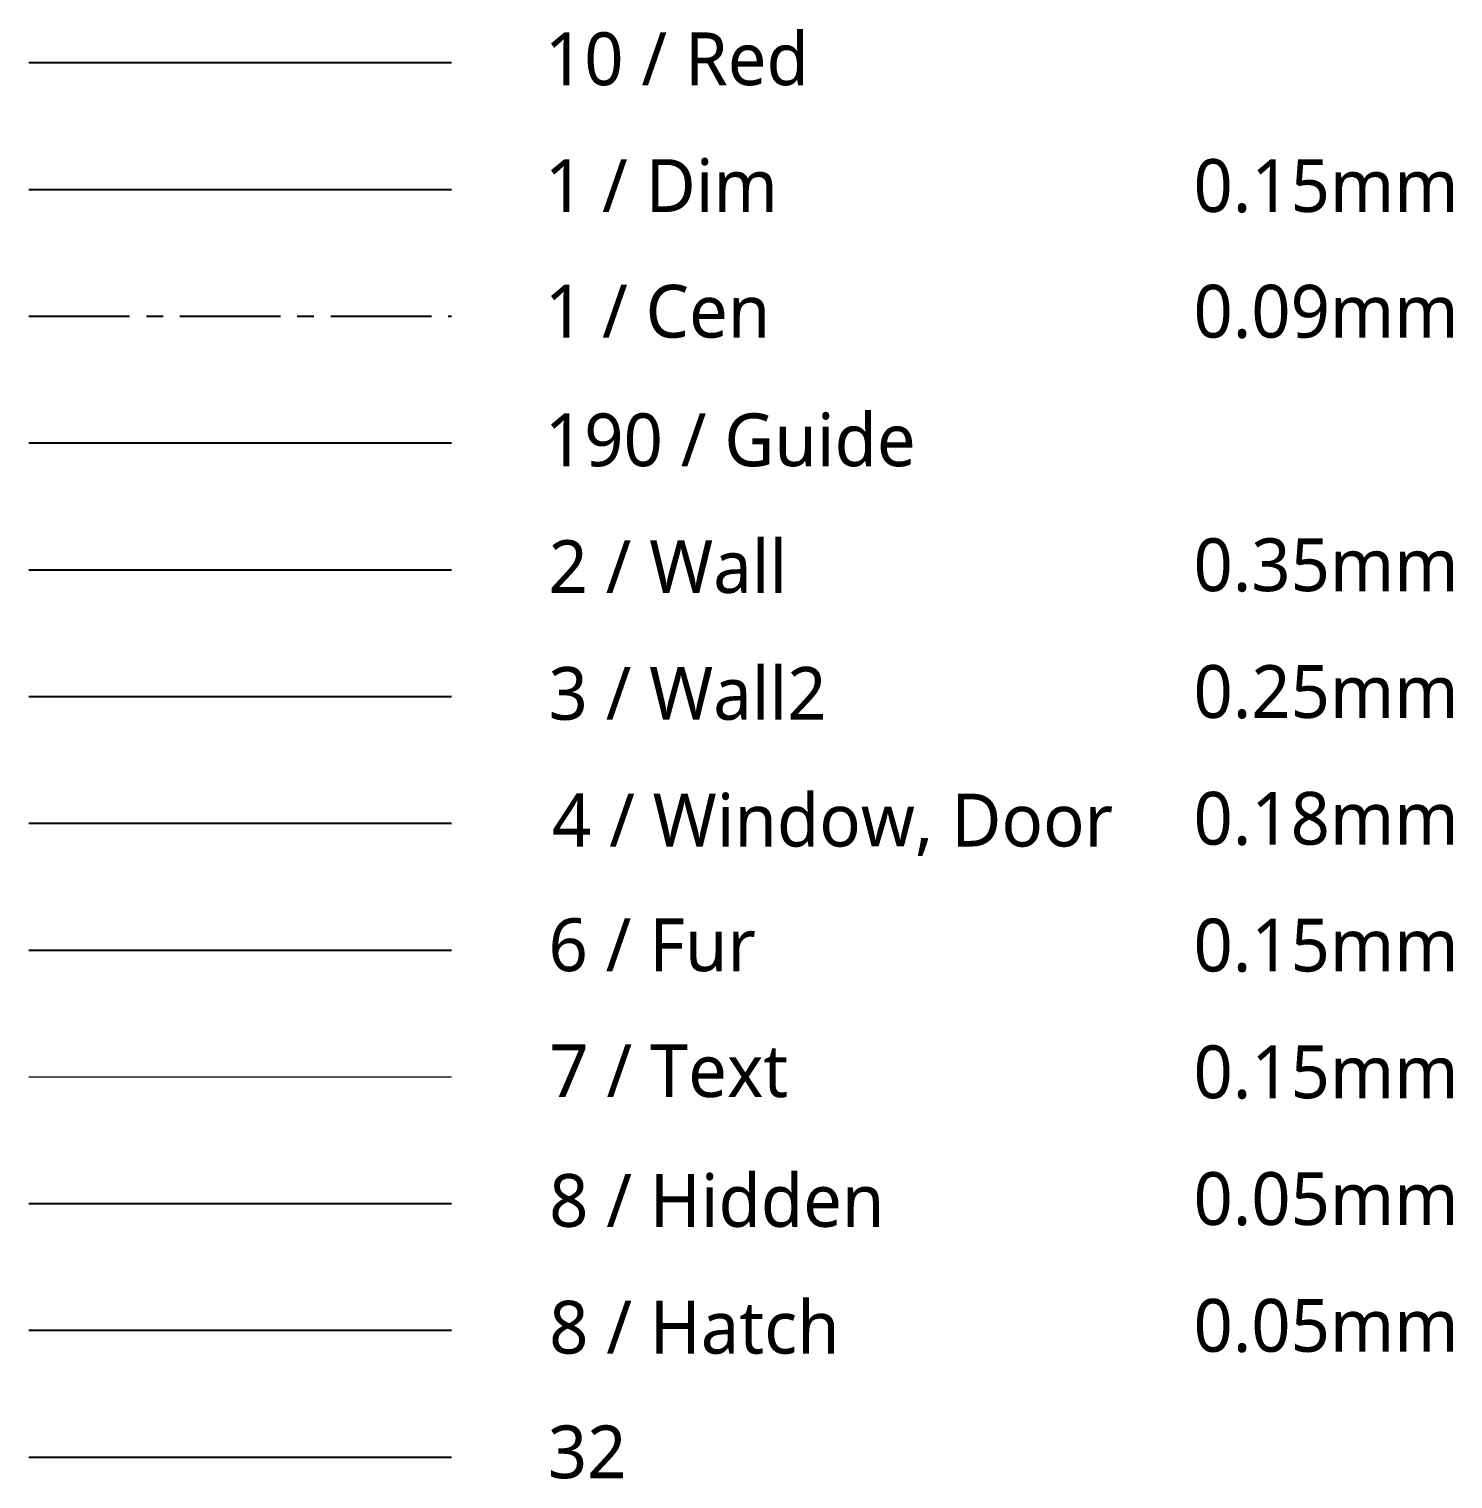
# Model space of a CAD drawing. Header units: millimetres. Extents: x 512 to 764439, y -71 to 559481.
# Drawn here: x 512 to 13996, y 444 to 14170 of the extents above; entities that cross this region are included whole.
import ezdxf

# ---------------------------------------------------------------- set-up
doc = ezdxf.new("R2010")
doc.units = ezdxf.units.MM
doc.header["$LTSCALE"] = 50
doc.linetypes.add('CENTER2', pattern=[28.575, 19.05, -3.175, 3.175, -3.175])
doc.linetypes.add('HIDDEN2', pattern=[0.1875, 0.125, -0.0625])
for name, color, linetype in [('cen', 1, 'CENTER2'), ('DIM', 7, 'Continuous'), ('fur', 6, 'Continuous'), ('fur ha', 32, 'Continuous'), ('ha', 8, 'Continuous'), ('hid', 8, 'HIDDEN2'), ('red', 10, 'Continuous'), ('wall', 2, 'Continuous'), ('wall2', 3, 'Continuous'), ('win', 4, 'Continuous')]:
    doc.layers.add(name, color=color, linetype=linetype)
doc.layers.add('purge', color=190, linetype='Continuous', plot=False)
doc.layers.add('text', color=7, linetype='Continuous', lineweight=0)
doc.styles.add('맑은고딕', font='malgun.ttf')

msp = doc.modelspace()

# ---------------------------------------------------------------- linework, layer by layer
at = {"layer": 'cen'}
msp.add_line((512.08813054, 11451.26343063), (4512.08813054, 11451.26343063), dxfattribs=at)
at = {"layer": 'DIM', "linetype": 'Continuous'}
msp.add_line((512.08813054, 12651.26343063), (4512.08813054, 12651.26343063), dxfattribs=at)
at = {"layer": 'fur'}
msp.add_line((512.08813054, 5451.26343063), (4512.08813054, 5451.26343063), dxfattribs=at)
at = {"layer": 'fur ha'}
msp.add_line((512.08813054, 651.26343063), (4512.08813054, 651.26343063), dxfattribs=at)
at = {"layer": 'ha', "linetype": 'Continuous'}
msp.add_line((512.08813054, 1851.26343063), (4512.08813054, 1851.26343063), dxfattribs=at)
at = {"layer": 'hid', "linetype": 'HIDDEN2'}
msp.add_line((512.08813054, 3051.26343063), (4512.08813054, 3051.26343063), dxfattribs=at)
at = {"layer": 'purge'}
msp.add_line((512.08813054, 10251.26343063), (4512.08813054, 10251.26343063), dxfattribs=at)
at = {"layer": 'red', "linetype": 'Continuous'}
msp.add_line((512.08813054, 13851.26343063), (4512.08813054, 13851.26343063), dxfattribs=at)
at = {"layer": 'text', "linetype": 'Continuous'}
msp.add_line((512.08813054, 4251.26343063), (4512.08813054, 4251.26343063), dxfattribs=at)
at = {"layer": 'wall'}
msp.add_line((512.08813054, 9051.26343063), (4512.08813054, 9051.26343063), dxfattribs=at)
at = {"layer": 'wall2'}
msp.add_line((512.08813054, 7851.26343063), (4512.08813054, 7851.26343063), dxfattribs=at)
at = {"layer": 'win', "linetype": 'Continuous'}
msp.add_line((512.08813054, 6651.26343063), (4512.08813054, 6651.26343063), dxfattribs=at)

# ---------------------------------------------------------------- texts
at = {"style": '맑은고딕'}
for s, p in [('10 / Red', (5397.37247138, 13637.67300452)), ('1 / Dim', (5397.37247138, 12437.67300452)), ('0.15mm', (11539.19117585, 12437.67300452)), ('1 / Cen', (5397.37247138, 11248.20289583)), ('0.09mm', (11539.19117585, 11248.20289583)), ('190 / Guide', (5397.37247138, 10030.87952626)), ('2 / Wall', (5431.6795366, 8830.87952626)), ('0.35mm', (11539.19117585, 8848.20289583)), ('3 / Wall2', (5431.6795366, 7630.87952626)), ('0.25mm', (11539.19117585, 7648.20289583)), ('4 / Window, Door', (5464.96758008, 6430.87952626)), ('0.18mm', (11539.19117585, 6448.20289583)), ('6 / Fur', (5431.6795366, 5250.92028713)), ('0.15mm', (11539.19117585, 5248.20289583)), ('7 / Text', (5438.81268877, 4059.07246104)), ('0.15mm', (11539.19117585, 4048.20289583)), ('8 / Hidden', (5437.45399312, 2830.87952626)), ('0.05mm', (11539.19117585, 2848.20289583)), ('8 / Hatch', (5437.45399312, 1630.87952626)), ('0.05mm', (11539.19117585, 1648.20289583)), ('32', (5425.22573225, 450.92028713))]:
    msp.add_text(s, height=500, dxfattribs=at).set_placement(p)

doc.saveas('drawing.dxf')
